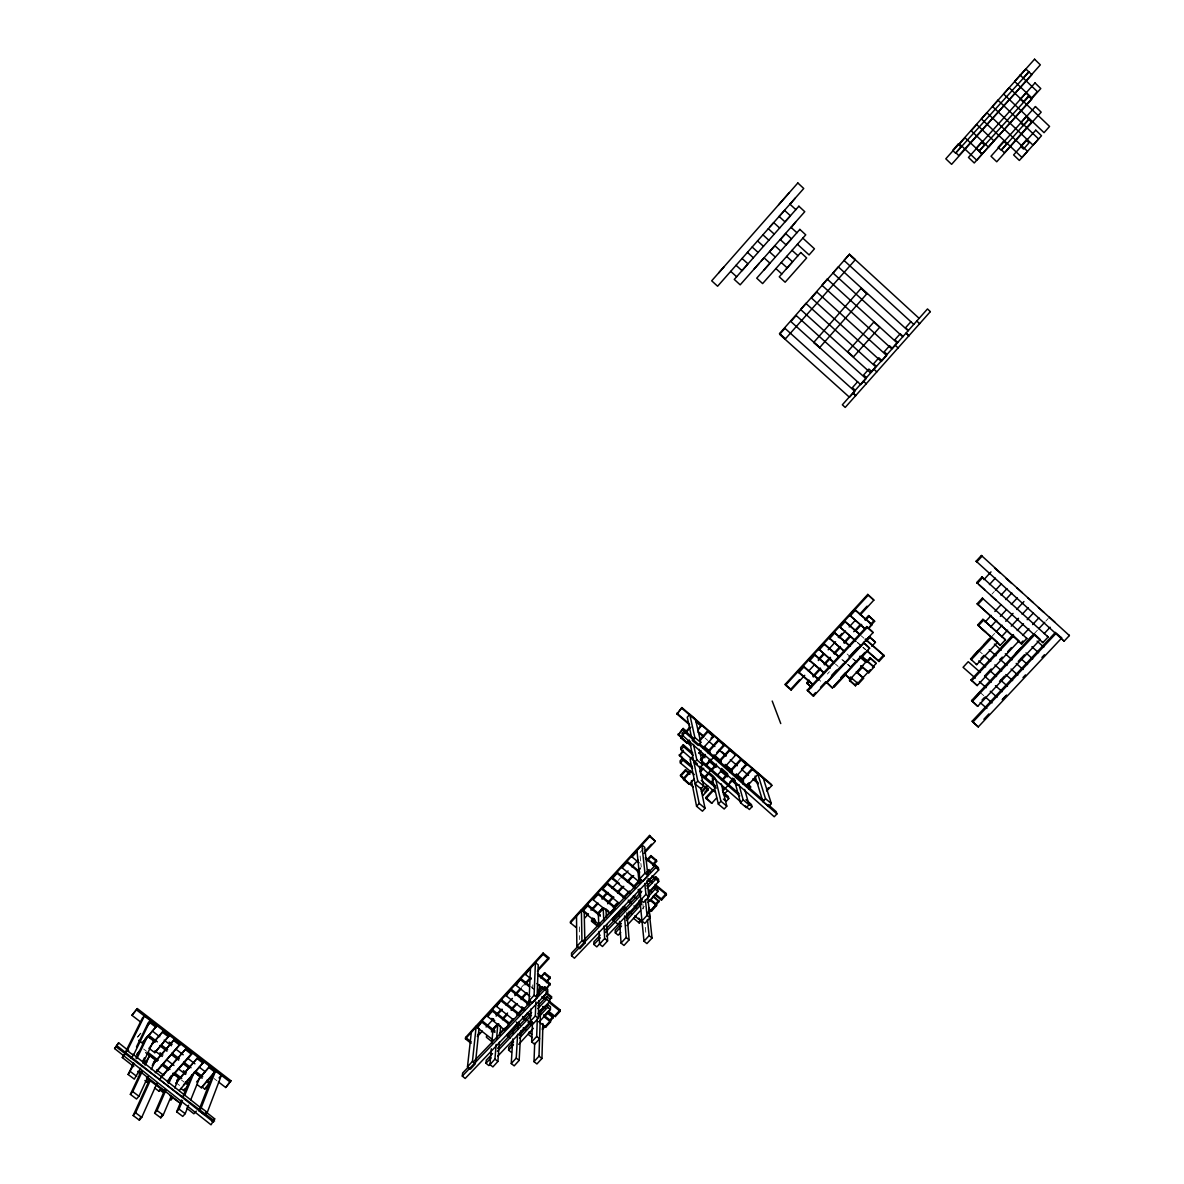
<?xml version="1.0" encoding="UTF-8"?>
<svg xmlns="http://www.w3.org/2000/svg" width="1184" height="1184" viewBox="0 0 1184 1184"><rect width="100%" height="100%" fill="white"/><g stroke="black" fill="none" stroke-linecap="round" stroke-linejoin="round"><path stroke-width="0.75" stroke-dasharray="5 3.75" d="M532.637 988.522L532.785 984.851M140.511 1033.173L136.367 1038.531L140.955 1033.292M643.489 848.676L639.774 852.776L640.707 861.671M827.379 674.007L829.436 671.757M641.817 909.208L644.303 906.485M991.955 594.102L994.323 591.512M618.078 880.496L620.549 877.803M521.226 987.53L523.728 984.807M991.23 637.125L994.856 633.174M1034.046 633.854L1037.584 630.021M1045.842 621.067L1048.21 618.507M175.602 1082.383L179.998 1085.758M143.619 1049.039L146.564 1051.288M181.344 1079.941L184.201 1082.132M213.978 1078.476L216.909 1080.74M530.684 986.405L533.496 988.64M531.779 987.826L534.606 990.076M705.057 738.106L707.854 740.503M853.398 659.029L857.453 662.552M847.122 653.982L851.178 657.52M852.524 658.689L856.594 662.226M842.786 659.902L846.841 663.425M848.203 664.594L852.243 668.116M841.898 659.562L845.968 663.099M847.315 664.268L851.37 667.791M835.416 664.046L838.124 666.385M857.571 642.438L861.76 646.079M863.151 647.293L865.933 649.72M857.438 642.705L861.478 646.227M862.825 647.396L865.534 649.75M861.242 635.852L863.935 638.206M979.982 692.314L983.993 695.837M978.502 650.445L982.602 654.071M820.068 680.46L820.482 681.333M640.884 863.447L641.269 867.014M642.882 903.954L643.415 909.253M645.28 927.309L646.005 934.546M579.479 926.894L579.672 939.637"/><path stroke-width="1.5" d="M548.281 1010.988L555.311 1016.582L560.15 1011.284L560.15 1009.908L548.932 1000.954M555.311 1016.582L555.34 1015.191L560.15 1009.908M542.228 1029.606L553.135 1017.811L553.15 1016.42L547.585 1011.92L543.944 1015.857M467.695 1067.716L462.633 1073.015L462.293 1076.078L465.179 1078.461L547.674 992.148L547.733 989.35L544.862 986.938L536.012 996.203M549.213 1000.924L551.744 996.854L546.15 992.325L546.12 993.672L542.479 997.624M538.661 1021.585L545.706 1027.194L550.53 1021.91L550.56 1020.519L543.515 1014.91M539.46 1021.629L550.412 1009.582L550.471 1006.8L547.63 1004.535L539.134 1013.874M462.293 1076.078L544.803 989.72L544.862 986.938M546.608 989.025L550.279 983.682L537.551 973.514M546.505 982.631L550.249 977.259L544.655 972.715L540.94 976.741M543.915 1017.234L547.541 1013.297L547.585 1011.92M539.031 1016.686L547.556 1007.318L547.63 1004.535M537.432 971.176L548.695 958.922L548.725 957.619L543.116 953.046L465.608 1037.421L465.445 1038.842L471.084 1043.326M545.706 1027.194L545.75 1025.788M538.098 1013.652L549.465 1001.664L549.539 998.852L546.697 996.484L537.876 1005.778M534.694 1043.208L533.999 1061.648L536.929 1063.957L541.932 1058.481L542.938 1023.568M540.896 978.073L544.655 972.715M465.445 1038.842L543.071 954.334L543.116 953.046M537.758 1008.62L546.608 999.296L546.697 996.484M533.999 1061.648L539.001 1056.172L540.54 1009.937M530.846 1009.064L530.299 1021.452L533.244 1023.775L538.276 1018.255L538.883 1000.628M539.06 995.344L539.43 984.762M536.678 1036.444L539.608 1038.768L534.591 1044.258L531.66 1041.935L536.678 1036.444L537.314 1018.462M525.592 974.521L530.491 967.861L529.056 1000.82L532.001 1003.174L537.048 997.624L538.246 964.856L535.42 962.592L525.652 973.204L525.592 974.521L531.246 979.05M530.299 1021.452L535.331 1015.916L535.864 1001.856M531.66 1041.935L532.489 1022.058M529.056 1000.82L534.088 995.27L535.42 962.592M512.79 1038.96L511.251 1063.558L514.182 1065.866L519.169 1060.39L520.768 1030.909M511.251 1063.558L516.239 1058.082L517.615 1034.18M517.941 1028.659L518.252 1023.139L513.456 1028.422L513.131 1033.691M530.018 996.425L515.958 985.236L520.856 978.561L529.278 985.28M515.958 985.236L520.856 978.561M511.444 1052.384L508.587 1050.134L508.78 1047.218L513.634 1041.89M510.038 1038.087L507.24 1035.837L507.329 1034.416L518.607 1022.192M524.542 1010.381L506.19 995.803L511.118 989.128L529.426 1003.706M509.179 1024.441L509.268 1023.035L492.5 1009.774L487.571 1016.464L504.369 1029.74L509.179 1024.441L492.381 1011.151L492.5 1009.774M506.19 995.803L511.118 989.128M504.369 1029.74L504.473 1028.319L499.456 1033.706M491.33 1048.772L489.954 1064.608L492.899 1066.917L497.887 1061.441L499.382 1042.157M499.929 1035.142L500.61 1026.38L497.783 1024.145L493.003 1029.429L491.789 1043.504M513.427 1019.794L496.481 1006.385L501.409 999.696L519.717 1014.229M489.954 1064.608L494.942 1059.132L496.14 1044.406M496.584 1038.871L497.783 1024.145M496.481 1006.385L501.409 999.696M486.535 1035.852L486.402 1037.273L492.026 1041.772M491.36 1062.906L488.829 1065.57L485.973 1063.247L486.254 1060.228L492.559 1053.597M492.944 1039.937L477.359 1027.668L482.288 1020.963L495.016 1031.012M475.583 1061.959L479.017 1028.556L476.175 1026.321L471.395 1031.604L467.473 1066.873L470.433 1069.182L475.406 1063.706L472.446 1061.397L476.175 1026.321M477.359 1027.668L482.288 1020.963M128.671 1050.77L118.637 1042.823L114.611 1048.565L211.018 1124.8L214.704 1118.88L206.105 1112.072M218.374 1081.865L225.7 1087.504L230.954 1080.785L137.329 1008.59L131.912 1015.31L140.704 1022.073M225.7 1087.504L230.954 1080.785M213.209 1073.459L198.764 1110.518L204.862 1115.121L206.164 1111.732M204.862 1115.121L207.289 1112.383L221.393 1075.279L209.775 1066.281L199.474 1077.928M198.764 1110.518L201.191 1107.795L215.636 1070.736L201.31 1087.756L196.899 1084.426M201.842 1086.838L204.773 1089.088L209.464 1083.863L210.042 1082.354L207.126 1080.104M204.773 1089.088L210.042 1082.354M196.574 1082.013L209.775 1066.281M181.507 1100.01L176.638 1111.82L182.75 1116.408L185.178 1113.685L188.582 1105.234M190.624 1100.158L200.155 1076.508L194.294 1072.053L184.6 1095.614M179.228 1090.553L203.87 1061.87L197.994 1057.401L177.6 1080.533M182.913 1096.636L191.956 1074.687M176.638 1111.82L179.065 1109.082L182.514 1100.661M180.93 1088.451L183.772 1090.627L184.408 1089.117M175.75 1083.39L197.994 1057.401M171.473 1098.56L170.822 1100.084L173.219 1097.361M167.462 1081.673L191.586 1054.293L192.208 1052.842L186.317 1048.358L161.009 1077.1M164.931 1089.561L154.63 1113.226L160.772 1117.814L163.185 1115.091L171.103 1096.458M174.699 1087.992L179.021 1077.84L173.145 1073.4L168.75 1083.508M160.772 1117.814L162.208 1114.425M160.358 1078.594L186.317 1048.358M154.63 1113.226L157.043 1110.488L165.834 1090.257M167.876 1082.798L170.822 1076.034M163.348 1090.597L162.696 1092.107L159.751 1089.872M155.711 1072.689L180.486 1043.814L174.581 1039.315L152.899 1064.002M154.586 1087.933L159.011 1091.263L159.677 1089.754M149.465 1079.852L133.17 1115.535L139.327 1120.123L140.778 1116.867M139.327 1120.123L141.74 1117.4L156.969 1083.286M152.218 1065.482L174.581 1039.315M133.17 1115.535L135.583 1112.797L150.324 1080.444M144.907 1080.518L147.275 1082.294L147.956 1080.8M148.858 1048.195L154.793 1052.68L169.282 1035.497L163.362 1030.998L151.848 1044.125M141.296 1071.106L130.358 1094.371L136.53 1099.004L138.942 1096.251L148.133 1076.286M151.197 1069.626L155.785 1059.636L149.865 1055.166L144.418 1064.46M154.793 1052.68L169.282 1035.497M150.013 1046.878L163.362 1030.998M130.358 1094.371L132.771 1091.618L142.095 1071.742M145.203 1065.112L149.865 1055.166M133.644 1063.069L128.138 1074.48L134.325 1079.127L140.6 1068.205M142.909 1063.306L153.713 1040.455L147.778 1035.97L145.454 1038.62L136.012 1058.185M139.238 1074.199L139.934 1072.719M142.85 1061.116L144.404 1057.845M138.75 1040.336L142.317 1043.03L156.762 1025.906L150.827 1021.392L148.533 1024.012M128.138 1074.48L134.473 1063.587M136.826 1058.718L147.778 1035.97M142.317 1043.03L156.762 1025.906M146.698 1026.735L150.827 1021.392M136.486 1046.848L148.222 1022.798L150.56 1020.134L144.611 1015.62L142.287 1018.284L124.794 1053.39L127.221 1050.622L144.611 1015.62M130.995 1058.067L133.422 1055.299L150.56 1020.134M114.611 1048.565L118.637 1042.823M133.762 1066.547L122.307 1057.549L123.832 1054.559M131.912 1015.31L137.329 1008.59M778.554 204.876L789.388 192.563M741.909 270.781L747.267 264.698M759.314 263.174L753.956 269.242M785.939 244.777L790.986 239.434M813.778 342.368L861.094 288.348L866.94 293.662L819.624 347.622L813.778 342.368L819.58 347.682M779.546 333.562L785.347 338.935L855.322 259.725L849.476 254.338L779.546 333.562L785.406 338.861M919.139 318.363L849.372 254.323L844.014 260.436L913.782 324.386M1020.268 75.243L1025.803 68.938L1028.718 71.736L1023.183 78.026M153.461 1062.285L155.785 1059.636M155.193 1072.571L180.486 1043.814M147.275 1082.294L149.687 1079.556M168.113 1080.178L192.208 1052.842M159.011 1091.263L161.424 1088.525M176.697 1080.474L179.021 1077.84M183.476 1084.973L203.87 1061.87M201.31 1087.756L215.059 1072.216L209.198 1067.761M219.07 1077.899L221.393 1075.279M857.66 381.707L852.376 387.671L855.262 390.276M910.896 321.737L905.553 327.761L908.439 330.41M139.816 1050.548L136.767 1054.633L140.289 1050.682M930.372 311.599L845.213 407.429L842.357 404.795L927.486 308.95L930.328 311.644M769.955 226.825L773.729 222.607L779.634 228.009M779.161 216.524L784.607 210.426L790.438 215.769M790.068 204.314L795.308 198.054M183.772 1090.627L187.294 1086.705M761.282 260.939L764.065 257.846L769.97 263.203M774.928 245.754L769.496 251.792L775.342 257.12M780.36 239.701L785.791 233.633M791.238 227.565L795.722 221.941M689.754 714.426L694.86 737.514L692.24 740.429L698.16 745.432L700.795 742.516L695.437 719.236L689.754 714.426L687.238 717.223L691.856 738.638M689.192 740.118L686.72 742.856L681.022 738.076L683.301 734.361M685.773 731.623L689.473 727.509M681.022 738.076L683.494 735.323M685.965 732.57L690.908 727.08M697.628 729.566L701.328 725.452L695.644 720.656M697.85 730.513L701.328 725.452M692.24 766.285L682.561 758.145L680.03 760.957L680.4 762.984L694.283 774.617M699.64 739.763L707.647 730.883L713.316 735.664L713.567 736.626L703.237 748.066M699.848 740.725L707.884 731.83L707.647 730.883M680.4 762.984L682.946 760.172L682.561 758.145M691.737 757.272L690.065 759.122L699.182 803.418L705.057 808.332L702.452 811.203L696.577 806.289L691.426 780.611M711.036 738.209L713.316 735.664M698.649 753.142L700.943 750.612M693.498 744.455L696.814 759.847L694.209 762.748L700.114 767.706L702.734 764.82L699.256 749.309M694.046 778.968L689.206 784.326L683.538 779.575L683.346 778.554L690.598 770.518M700.277 759.817L705.116 754.474M707.529 751.796L718.407 739.748L724.06 744.529L724.327 745.506L706.167 765.574M683.538 779.575L690.805 771.539M701.712 759.477L705.338 755.451M707.766 752.772L718.658 740.71L718.407 739.748M699.892 771.258L702.304 768.594M705.93 764.583L710.77 759.225M716.808 752.55L724.06 744.529M700.114 772.279L703.74 768.253M689.488 740.414L697.776 781.085L695.156 783.971L701.061 788.914L703.666 786.028L699.404 766.448M599.74 925.015L581.388 910.082L576.504 915.484L576.86 946.371L579.805 948.754L584.896 943.16L584.215 912.39M619.202 903.288L602.301 889.495L602.242 888.311L607.155 882.879L625.433 897.827M834.069 662.877L818.751 649.143L823.872 643.489L838.731 656.395M587.634 904.606L587.664 905.834L582.765 911.236L582.735 910.008L587.634 904.606L600.332 914.936M598.053 893.165L593.154 898.582L593.199 899.796L609.967 913.441L614.881 908.039L614.792 906.811L598.053 893.165L598.112 894.379L593.199 899.796M630.539 893.683L612.217 878.706L612.143 877.522L617.071 872.09L635.349 887.068M639.626 871.661L627.017 861.301L622.103 866.732L622.192 867.902L640.426 882.864M636.948 850.438L639.804 878.839L642.749 881.251L647.9 875.583L644.718 847.315L641.891 844.976L631.916 855.825L632.034 856.964L639.094 862.781M812.609 684.574L798.786 672.645L798.386 671.787L803.492 666.163L818.692 679.261M823.576 672.734L809.664 660.716L809.264 659.873L814.37 654.219L829.644 667.45M844.414 651.629L829.081 637.895L834.217 632.226L850.423 646.331M856.091 641.521L839.456 626.647L844.592 620.964L859.924 634.343M865.371 629.281L849.698 615.236L854.848 609.538L871.409 624.027L871.912 624.812L868.819 628.216M487.571 1016.464L492.381 1011.151M602.301 889.495L607.214 884.063L607.155 882.879M612.217 878.706L617.145 873.259L617.071 872.09M632.034 856.964L636.977 851.503L636.859 850.364M798.786 672.645L803.892 667.006L803.492 666.163M809.664 660.716L814.784 655.048L814.37 654.219M819.165 649.972L824.301 644.303L823.872 643.489M829.525 638.694L834.661 633.011L834.217 632.226M850.171 616.006L855.336 610.293L854.848 609.538M622.192 867.902L627.12 862.455L627.017 861.301M704.258 777.414L716.35 764.065M718.762 761.401L729.64 749.383L735.279 754.149L735.56 755.14L724.667 767.158M839.915 627.431L845.065 621.733L844.592 620.964M704.48 778.436L709.32 773.093M711.747 770.414L716.586 765.071M719.014 762.392L729.906 750.36L729.64 749.383M701.431 791.489L706.271 786.161M701.653 792.54L707.706 785.85M711.347 781.854L714.973 777.844M717.4 775.165L722.24 769.822M640.381 868.094L637.91 870.817L639.182 883.575M696.577 806.289L699.182 803.418M716.586 797.957L711.762 803.27L706.123 798.549L705.901 797.498L713.123 789.536M721.544 780.241L727.568 773.611M729.98 770.962L740.814 759.018L746.438 763.769L746.734 764.775L735.886 776.719M706.123 798.549L713.36 790.586M723.01 779.945L727.834 774.632M730.247 771.968L741.095 760.01L740.814 759.018M467.473 1066.873L472.446 1061.397M576.86 946.371L581.951 940.777L581.388 910.082M639.804 878.839L644.954 873.17L641.891 844.976M722.358 790.276L724.771 787.626M729.581 782.328L731.993 779.679M741.628 769.067L746.438 763.769M722.625 791.326L733.473 779.368M546.653 987.678L550.279 983.682M721.308 783.912L726.798 806.141L724.194 809.012L718.333 804.099L720.938 801.228L715.639 779.146M740.992 780.67L752.092 768.475L763.206 778.051L771.332 803.581L768.712 806.437L762.881 801.538L755.096 776.068M741.288 781.706L752.402 769.482L752.092 768.475M722.669 791.83L728.204 796.477L728.752 798.608L726.206 801.39L723.439 799.067M689.621 724.889L677.011 714.07L681.895 707.588L771.494 784.474L771.835 785.51L766.758 790.986M677.011 714.07L681.895 707.588M606.756 924.66L607.584 940.895L602.493 946.504L599.548 944.122L604.639 938.527L604.047 925.932M647.071 880.408L648.876 896.747L643.741 902.386L640.796 899.988L645.931 894.334L644.777 883.471M746.601 785.406L749.072 782.698M519.702 1035.216L531.853 1021.881M621.363 923.49L615.162 930.313L615.325 932.859L618.166 935.168L620.668 932.444M626.321 918.044L641.21 901.69M648.64 893.506L654.841 886.698L657.682 889.021L657.978 891.448L648.033 902.386M746.897 786.442L758.012 774.232L757.701 773.211M508.587 1050.134L513.456 1044.776M519.554 1038.087L532.948 1023.376M615.325 932.859L621.541 926.021M626.514 920.56L641.447 904.147M647.678 897.309L655.137 889.11L654.841 886.698M865.83 662.063L860.161 657.15L844.606 674.258L850.26 679.157L865.83 662.063L859.673 656.306M518.755 1044.362L533.362 1028.304M626.884 925.607L640.559 910.585M744.662 789.417L748.998 804.765L746.379 807.636L740.533 802.722L743.152 799.851L738.949 784.607M626.958 912.834L629.089 939.859L623.983 945.454L621.052 943.071L626.158 937.476L624.545 915.913M656.439 904.354L651.526 909.741L651.659 910.97L656.587 905.568L656.439 904.354L650.815 899.736M666.237 893.52L666.4 894.719L661.471 900.136L661.308 898.922L666.237 893.52L655.033 884.315M858.962 681.999L863.062 677.5L856.298 671.639M861.227 655.744L873.392 666.326L873.91 667.169L868.775 672.808L868.272 671.95L870.314 669.7M883.619 655.018L884.152 655.847L879.002 661.501L878.484 660.657L883.619 655.018L865.504 639.212M645.384 899.618L647.041 915.365L641.92 920.989L644.851 923.372L649.972 917.748L647.678 896.717M850.304 676.952L858.43 683.982L863.55 678.358L863.062 677.5M122.307 1057.549L124.764 1054.87M690.908 745.728L678.284 734.938L683.153 728.456L687.342 732.038M678.284 734.938L683.153 728.456M690.657 765.19L679.409 755.599L683.257 750.197M679.409 755.599L683.449 751.189M762.881 801.538L765.5 798.667L757.612 773.315M648.714 907.447L652.044 937.994L646.923 943.589L644.007 941.206L649.113 935.612L647.426 919.48M983.904 579.642L991.008 571.887M989.439 584.585L995.344 578.118M693.276 786.99L680.652 776.26L680.46 775.239L685.492 769.748L689.695 773.33M680.652 776.26L685.699 770.754L685.492 769.748M804.735 675.309L791.164 690.08L785.569 685.196L785.199 684.322L867.754 594.412L873.851 600.125L860.28 614.881M785.569 685.196L868.272 595.138L867.754 594.412M644.17 853.383L655.314 841.262L649.572 835.445L570.436 921.611L570.436 922.854L576.06 927.472L576.046 926.214M570.436 922.854L649.705 836.555L649.572 835.445M995.522 590.209L1001.457 583.727M1001.028 595.138L1006.962 588.655M985.162 622.014L991.215 615.414M994.856 611.447L1000.909 604.846M1005.764 599.563L1011.832 592.962M990.653 626.898L996.721 620.298M1000.347 616.346L1006.415 609.745M1011.254 604.462L1017.322 597.876M791.164 690.08L790.794 689.192L799.54 679.675M818.307 659.251L823.309 653.82M838.316 637.48L842.061 633.396M859.569 614.348L867.073 606.178M808.435 671.284L814.607 664.564M818.322 660.539L824.478 653.82M828.193 649.794L835.593 641.743M839.293 637.717L845.465 630.998M849.165 626.972L855.336 620.253M590.875 910.082L597.062 903.362M602.005 897.975L605.72 893.935M621.792 876.456L624.264 873.762M645.28 850.896L651.466 844.177M584.733 918.044L588.448 914.004M592.163 909.963L598.349 903.229M602.064 899.189L608.25 892.455M611.98 888.414L616.923 883.027M621.881 877.625L628.068 870.891M631.782 866.851L637.984 860.117M477.478 1035.097L479.979 1032.389M496.229 1014.718L501.232 1009.271M514.981 994.323L519.983 988.877M524.986 983.445L529.988 978.014M538.735 968.497L548.725 957.619M477.344 1036.518L482.347 1031.072M486.106 1026.987L493.61 1018.817M496.111 1016.094L502.371 1009.286M506.13 1005.201L512.391 998.393M514.892 995.685L521.152 988.877M524.912 984.792L531.172 977.984M704.894 792.111L707.914 788.825L705.116 786.442M707.914 788.825L708.15 789.861L703.104 795.337L702.882 794.286M811.543 687.623L806.689 682.842L809.16 680.149M812.875 676.123L820.305 668.042M824.02 664.002L830.206 657.283M833.921 653.242L840.107 646.508M843.822 642.483L850.008 635.749M853.723 631.708L859.91 624.974M864.868 619.602L868.582 615.562L874.65 621.274L868.464 628.008M807.088 683.716L809.56 681.022M813.29 676.982L820.719 668.886M824.449 664.846L830.65 658.112M834.365 654.071L840.566 647.322M844.281 643.282L850.482 636.548M855.455 631.146L861.641 624.412M865.371 620.372L869.086 616.331L868.582 615.562M597.728 913.352L602.671 907.98M607.614 902.608L612.557 897.235M617.5 891.863L622.444 886.49M627.387 881.118L632.33 875.746M647.174 859.614L650.874 855.588L656.469 860.265L656.617 861.419L652.902 865.445M599.666 923.254L597.18 925.932L591.571 921.315L594.057 918.621M597.772 914.596L603.958 907.862M607.673 903.821L613.874 897.102M617.589 893.062L623.776 886.328M627.49 882.302L633.677 875.568M637.392 871.528L639.878 868.849M647.308 860.768L651.022 856.728L650.874 855.588M491.478 1030.48L497.665 1023.76M502.608 1018.388L507.551 1013.016M511.266 1008.99L516.209 1003.618M521.152 998.23L526.11 992.858M491.36 1031.886L498.79 1023.82M502.504 1019.779L507.462 1014.407M511.177 1010.366L517.364 1003.632M521.078 999.592L527.28 992.873M870.432 624.545L874.147 620.505M613.208 907.24L616.908 903.214M652.769 864.29L656.469 860.265M605.853 916.52L609.568 912.494M614.526 907.122L618.24 903.081M623.184 897.709L629.37 890.99M633.085 886.949L639.286 880.23M646.716 872.164L649.187 869.485M539.134 989.336L541.606 986.657M546.549 981.284L550.249 977.259M508.128 1024.293L513.072 1018.921M516.786 1014.88L522.988 1008.161M526.702 1004.136L530.417 1000.095M537.847 992.029L542.79 986.657M727.435 790.66L724.416 793.946L724.149 792.895M865.608 640.722L869.367 636.652L874.917 641.565L875.435 642.364L871.779 646.331M866.214 641.402L869.87 637.451L869.367 636.652M973.337 656.069L978.502 650.445M983.756 644.895L988.936 639.271M996.07 631.856L1002.123 625.27M1005.764 621.304L1013.03 613.401M1016.671 609.449L1023.938 601.546M1001.56 636.726L1007.614 630.14M1011.24 626.188L1018.521 618.3M1022.147 614.348L1028.215 607.762M1002.226 646.804L1013.46 634.609M1017.204 630.539L1023.45 623.761M1027.194 619.691L1033.44 612.927M196.322 1111.125L193.865 1113.774L186.717 1108.15M623.657 906.574L612.513 918.666L612.587 919.909L618.181 924.526L618.092 923.283M612.587 919.909L624.989 906.456M628.719 902.415L634.92 895.696M648.566 880.881L652.295 876.856L652.147 875.672L654.944 878.01M507.24 1035.837L519.391 1022.665M523.032 1018.714L527.886 1013.43M839.841 679.586L833.58 686.365L834.024 687.253L846.205 674.051M861.138 656.498L864.897 652.428M860.812 658.215L868.124 650.297M626.869 915.114L629.34 912.435M635.542 905.701L640.514 900.328M520.368 1032.167L524.127 1028.097M539.179 1011.802L544.196 1006.356M748.643 789.195L750.671 787.005L747.563 783.571M857.897 683.153L855.47 685.788L849.934 680.904L849.461 680.045L851.888 677.411M856.728 672.172L862.796 665.6M866.436 661.664L870.077 657.712L875.612 662.611L876.13 663.454L872.475 667.391M849.934 680.904L852.362 678.284M857.216 673.015L862.085 667.761M866.94 662.492L870.58 658.541L870.077 657.712M636.163 915.706L633.692 918.399L639.256 923.002L641.728 920.323M649.779 900.98L653.494 896.954L653.346 895.755L659.059 901.586L647.929 913.634M530.58 1031.664L528.153 1034.298L532.341 1037.658M855.47 685.788L854.996 684.914L857.423 682.295M862.766 677.899L868.834 671.328M647.796 912.405L650.268 909.741M655.211 904.398L658.911 900.388M542.257 1028.2L544.684 1025.581M549.524 1020.356L553.15 1016.42M1007.688 651.659L1011.432 647.589M1022.665 635.408L1028.911 628.645M1032.655 624.575L1038.901 617.811M1015.413 653.76L1020.593 648.151M974.832 697.879L979.982 692.314M1026.543 641.965L1031.738 636.341M1038.768 628.748L1044.673 622.355M1044.214 633.603L1050.119 627.224M976.134 561.201L981.388 555.503L1069.389 635.556L1064.135 641.166L976.134 561.201L976.815 561.867L982.098 556.169L981.388 555.503M766.433 789.935L768.46 787.76M976.696 582.587L981.95 576.934L1048.136 637.007L1042.897 642.616L976.696 582.587L977.392 583.298L982.646 577.629L981.95 576.934M1002.182 699.714L1005.26 696.37M977.14 603.766L982.38 598.127L1026.854 638.428L1021.614 644.037L977.14 603.766L1014.022 637.066M977.836 604.506L983.075 598.852L982.38 598.127M977.688 624.945L982.912 619.321L1005.453 639.789L1000.228 645.384L977.688 624.945L991.319 637.214M978.384 625.714L983.608 620.09L982.912 619.321M970.584 658.94L976.726 664.653L997.594 642.29L992.148 637.377L971.265 659.769L970.584 658.94L991.437 636.578M980.944 658.556L983.401 655.936M971.058 679.853L1012.823 635.142L1019.01 640.84L977.185 685.566L971.058 679.853L977.185 685.566M807.325 690.124L866.792 626.573L872.549 631.768L873.067 632.596L813.512 696.177L807.325 690.124L813.512 696.177M807.74 691.056L867.31 627.402L866.792 626.573M813.097 695.23L815.569 692.581M820.527 687.297L825.485 682.014M831.671 675.398L836.629 670.114M849.017 656.883L857.69 647.633M831.257 676.715L843.63 663.469M849.816 656.854L860.946 644.94M826.758 682.902L863.935 643.119L869.618 648.21L832.426 687.948L826.299 682.014L832.426 687.948M840.64 677.796L845.583 672.497M850.526 667.214L855.484 661.93M971.738 680.711L1013.563 635.926M985.088 675.502L991.23 668.945M999.829 659.74L1002.286 657.12M1021.614 644.037L1020.845 643.223L1022.946 640.988M971.605 700.573L1034.091 633.81L1040.292 639.508L977.703 706.315L971.605 700.573L977.703 706.315M972.271 701.476L1034.86 634.609M982.024 700.07L984.526 697.406M999.518 681.392L1004.506 676.064M1018.255 661.397L1024.5 654.722M212.217 1121.544L214.704 1118.88M692.832 753.128L683.286 744.751L680.652 747.563L681.022 749.561L697.435 763.946M681.022 749.561L683.671 746.749L683.286 744.751M1060.849 637.258L1061.678 638.058L978.265 726.917L972.848 722.107L972.168 721.174L1055.462 632.36M972.848 722.107L1056.276 633.144L1061.678 638.058M983.889 719.265L988.936 713.878M1002.818 699.093L1006.592 695.067M1023.006 677.588L1025.522 674.895M1041.92 657.431L1044.451 654.737M694.238 738.934L684.678 730.454L681.984 733.296L682.398 735.294L774.232 816.753L776.911 813.956L776.186 811.691L767.987 804.424M682.398 735.294L685.092 732.452L684.678 730.454M600.184 935.182L593.88 941.828L593.954 944.462L596.795 946.874L600.599 942.864M605.216 929.854L641.758 891.3M646.79 885.987L655.61 876.678L658.452 879.105L658.748 881.547L648.625 892.218M593.954 944.462L600.273 937.802M605.335 932.459L640.722 895.119M647.041 888.444L655.892 879.12L655.61 876.678M497.591 1048.284L531.586 1012.424M485.973 1063.247L491.02 1057.919M497.339 1051.244L531.453 1015.28M606.918 936.204L642.305 898.878M497.665 1056.261L530.506 1021.644M745.979 799.762L751.44 804.543L752.047 806.718L749.398 809.501L745.298 805.904M577.881 946.416L571.532 953.076L571.546 955.754L574.432 958.196L658.689 870.003L658.348 867.606L655.492 865.119L646.582 874.443M582.972 941.073L641.491 879.771M571.546 955.754L655.818 867.517L655.492 865.119M474.029 1061.101L530.95 1001.501M132.771 1091.618L138.942 1096.251M157.043 1110.488L163.185 1115.091M135.583 1112.797L141.74 1117.4M137.729 1071.328L140.63 1073.518M146.416 1077.884L165.272 1092.077M169.623 1095.348L178.31 1101.904M130.566 1071.712L136.737 1076.374M179.065 1109.082L185.178 1113.685M127.221 1050.622L133.422 1055.299M201.191 1107.795L207.289 1112.383M116.18 1046.863L214.585 1121.056M150.131 1022.798L156.081 1027.327M173.944 1040.766L179.85 1045.25M185.696 1049.808L191.586 1054.293M162.696 1032.418L168.631 1036.918M197.402 1058.866L203.278 1063.336M143.886 1060.08L146.742 1062.27M156.717 1069.907L163.836 1075.353M148.592 1035.097L157.368 1041.861M161.764 1045.235L167.625 1049.734M172.006 1053.109L179.317 1058.733M183.712 1062.107L191.024 1067.731M195.419 1071.106L202.73 1076.73M147.911 1036.533L155.237 1042.172M159.633 1045.546L166.959 1051.185M171.354 1054.559L178.68 1060.198M183.091 1063.572L188.952 1068.086M194.812 1072.586L202.138 1078.224M206.534 1081.599L209.464 1083.863M160.003 1052.739L162.918 1054.988M183.416 1070.721L186.332 1072.97M154.926 1050.815L162.267 1056.454M166.663 1059.828L173.989 1065.452M178.384 1068.826L185.71 1074.45M148.03 1052.413L158.286 1060.287M162.682 1063.661L170.022 1069.285M174.418 1072.66L181.759 1078.284M186.154 1081.658L189.085 1083.908M145.736 1052.635L157.132 1061.367M161.409 1064.653L168.528 1070.114M172.805 1073.385L179.924 1078.846M185.622 1083.212L188.463 1085.402M136.619 1009.982L230.406 1082.28M169.194 1042.068L172.124 1044.318M152.425 1031.101L159.751 1036.74M164.147 1040.129L171.473 1045.768M175.868 1049.142L183.209 1054.796M187.605 1058.17L194.931 1063.809M199.326 1067.198L205.187 1071.712M494.942 1059.132L497.887 1061.441M139.49 1071.046L180.989 1103.651M491.893 1018.388L494.69 1020.593M539.001 1056.172L541.932 1058.481M482.154 1022.369L494.897 1032.418M516.239 1058.082L519.169 1060.39M516.239 1022.029L520.472 1025.388M523.298 1027.623L526.125 1029.858M528.952 1032.108L531.764 1034.342M132.978 1054.174L201.798 1108.668M117.112 1045.857L213.52 1122.136M511.014 990.475L529.366 1005.068M543.471 1016.301L550.53 1021.91M535.331 1015.916L538.276 1018.255M521.789 1006.77L524.616 1009.005M527.368 1012.631L530.18 1014.866M522.544 1016.464L530.994 1023.183M501.291 1001.057L519.643 1015.62M522.47 1017.855L525.296 1020.105M528.108 1022.34L530.935 1024.574M543.323 996.469L546.12 998.719M520.782 979.893L529.218 986.627M541.872 996.706L544.684 998.956M548.902 1002.315L560.15 1011.284M534.088 995.27L537.048 997.624M547.556 1007.318L550.412 1009.582M542.657 1006.504L545.469 1008.753M465.608 1037.421L471.232 1041.905M537.506 974.832L550.249 985.029M536.914 983.564L543.989 989.217M581.951 940.777L584.896 943.16M547.541 1013.297L553.135 1017.811M582.735 910.008L588.389 914.596M592.622 918.029L595.448 920.323M604.639 938.527L607.584 940.895M546.12 993.672L551.714 998.216M649.113 935.612L652.044 937.994M598.112 894.379L614.881 908.039M605.72 908.809L608.502 911.073M587.664 905.834L600.392 916.164M626.158 937.476L629.089 939.859M543.071 954.334L548.695 958.922M544.61 974.032L550.22 978.591M628.245 900.121L631.057 902.415M647.041 915.365L649.972 917.748M607.214 884.063L624.116 897.886M628.349 901.335L631.161 903.644M633.988 905.938L636.8 908.246M602.242 888.311L613.504 897.487M638.812 918.148L641.743 921.685L634.698 915.942M623.435 906.752L626.247 909.046M629.074 911.34L631.886 913.648M655.714 894.32L661.308 898.922M648.847 889.776L651.644 892.07M654.456 894.379L661.471 900.136M645.931 894.334L648.876 896.747M638.161 889.376L640.973 891.67M617.145 873.259L635.453 888.266M638.28 890.575L641.092 892.884M649.542 899.796L656.587 905.568M612.143 877.522L619.188 883.279M633.351 895.992L636.163 898.301M638.99 900.595L641.802 902.904M648.847 908.661L651.659 910.97M647.574 869.752L650.386 872.075M644.954 873.17L647.9 875.583M648.033 878.558L652.236 882.006M627.12 862.455L639.745 872.83M648.166 879.742L652.369 883.19M655.181 885.499L666.4 894.719M655.137 889.11L657.978 891.448M595.73 923.535L591.541 920.072L591.571 921.315M645.324 857.334L656.602 866.629L656.75 867.798M645.443 858.489L655.329 866.629M546.608 999.296L549.465 1001.664M652.295 876.856L655.078 879.179M653.494 896.954L659.059 901.586M683.346 778.554L689.206 784.326M705.901 797.498L711.762 803.27M651.022 856.728L656.617 861.419M700.543 773.241L715.758 786.028M682.946 760.172L692.655 768.312M700.987 775.313L716.261 788.115M723.187 793.946L728.752 798.608M701.224 780.448L715.106 792.081M697.776 781.085L703.666 786.028M720.938 801.228L726.798 806.141M649.705 836.555L655.314 841.262M694.86 737.514L700.795 742.516M765.5 798.667L771.332 803.581M680.83 737.114L686.72 742.856M696.814 759.847L702.734 764.82M743.152 799.851L748.998 804.765M544.803 989.72L547.674 992.148M718.658 740.71L724.327 745.506M695.866 721.589L701.55 726.399M707.884 731.83L713.567 736.626M729.906 750.36L735.56 755.14M741.095 760.01L746.734 764.775M752.402 769.482L758.012 774.232M685.699 770.754L689.902 774.336M705.338 787.478L708.15 789.861M680.46 775.239L684.663 778.82M678.092 733.991L682.295 737.573M687.889 742.368L690.701 744.766M701.905 754.326L704.702 756.724M708.905 760.32L715.906 766.3M721.515 771.095L727.109 775.875M732.718 780.656L735.516 783.053M699.315 752.92L704.924 757.716M709.142 761.312L716.157 767.306M720.36 770.902L727.376 776.896M731.579 780.493L737.188 785.288M679.231 754.608L682.028 757.005M700.499 773.566L704.717 777.163M710.341 781.958L713.153 784.356M676.819 713.153L689.428 723.957M699.226 732.348L703.429 735.945M721.633 751.544L725.836 755.14M753.838 779.146L758.041 782.742M698.042 732.097L703.651 736.907M709.26 741.717L714.87 746.512M719.088 750.123L726.088 756.132M730.306 759.743L737.306 765.752M741.524 769.348L748.54 775.357M752.743 778.968L758.352 783.778M704.154 746.423L709.749 751.218M713.952 754.815L720.952 760.809M725.156 764.405L732.156 770.384M736.359 773.981L743.36 779.975M683.346 729.403L686.143 731.801M704.376 747.4L709.986 752.195M714.204 755.806L721.219 761.8M725.422 765.397L732.437 771.406M736.64 775.002L743.656 780.996M747.859 784.607L750.671 787.005M655.892 879.12L658.748 881.547M682.073 708.506L771.835 785.51M803.892 667.006L819.106 680.134M798.386 671.787L812.209 683.701M845.258 674.377L850.26 679.157M814.784 655.048L830.088 668.294M809.264 659.873L823.146 671.876M829.081 637.895L843.94 650.815M861.508 666.074L868.272 671.95M860.65 665.748L868.775 672.808M824.301 644.303L839.19 657.224M856.787 672.497L863.55 678.358M818.751 649.143L833.61 662.034M655.818 867.517L658.689 870.003M839.456 626.647L854.789 640.011M867.339 650.934L878.484 660.657M866.88 650.919L879.002 661.501M834.661 633.011L849.55 645.976M861.73 656.572L873.91 667.169M785.199 684.322L790.794 689.192M849.698 615.236L864.868 628.497M845.065 621.733L859.895 634.668M865.282 639.375L884.152 655.847M806.689 682.842L810.862 686.498M980.189 702.586L986.894 708.446M855.336 610.293L871.912 624.812M701.002 760.306L739.171 793.783M683.671 746.749L693.247 755.14M701.446 762.333L739.734 795.914M747.948 803.122L752.047 806.718M709.867 773.167L714.041 776.837M700.173 766.344L741.199 802.308M980.456 672.497L968.216 661.708L963.066 667.317L975.305 678.092M984.54 676.094L991.334 682.088M995.418 685.684L1002.212 691.663M979.39 681.688L986.183 687.667M990.268 691.249L997.061 697.243M985.34 697.006L992.029 702.896M849.461 680.045L854.996 684.914M983.963 655.27L990.786 661.294M994.886 664.92L1001.708 670.943M1005.793 674.569L1012.616 680.593M978.798 660.879L985.621 666.903M989.72 670.514L996.543 676.538M1000.628 680.149L1007.466 686.172M980.308 627.298L985.813 632.182M994.382 644.096L1001.205 650.149M1005.305 653.775L1012.128 659.814M1016.212 663.44L1023.035 669.478M989.217 649.72L996.04 655.758M1000.125 659.384L1006.948 665.423M1011.047 669.034L1017.87 675.072M869.87 637.451L875.435 642.364M870.58 658.541L876.13 663.454M1031.886 646.73L1038.575 652.68M1025.98 652.932L1032.7 658.911M1020.8 658.541L1027.52 664.505M869.086 616.331L874.65 621.274M972.168 721.174L978.265 726.917M699.7 743.789L763.887 800.784M685.092 732.452L776.911 813.956M721.589 768.431L727.065 773.285M732.526 778.125L735.249 780.552M979.183 584.822L984.703 589.75M990.771 595.404L996.277 600.318M1037.08 641.106L1043.77 647.071M868.272 595.138L873.851 600.125M1016.671 587.678L1022.162 592.592M994.545 568.009L1000.066 572.952M1006.208 578.532L1011.728 583.475M1027.579 597.594L1033.055 602.493M1049.394 617.234L1054.84 622.118M1038.427 607.496L1043.888 612.394M863.432 642.29L869.618 648.21M718.658 272.912L724.001 266.829M983.608 620.09L1005.453 639.789M996.78 642.128L1000.228 645.384M867.31 627.402L873.067 632.596M866.496 377.622L863.61 375.017L868.908 369.038L871.794 371.658M736.048 265.29L741.687 270.396M863.373 381.144L866.214 383.794M730.706 271.373L736.655 276.745M1018.122 640.766L1020.845 643.223M769.452 263.795L764.08 269.863M876.471 366.404L873.585 363.784L878.898 357.79L881.784 360.41M747.43 252.384L753.379 257.786M873.955 369.216L876.811 371.88M742.057 258.482L748.007 263.869M861.049 288.408L866.895 293.721M762.91 234.817L768.86 240.234M774.795 245.636L780.73 251.038M786.65 256.425L792.555 261.812M791.815 262.656L786.442 268.724M887.097 354.43L884.211 351.796L889.539 345.802L892.425 348.436M757.538 240.929L763.473 246.331M781.262 262.508L786.812 267.554M752.151 247.027L758.1 252.429M775.89 268.576L781.81 273.948M903.096 336.419L900.21 333.784L894.867 339.793L897.753 342.428M902.77 336.774L832.988 273.016L838.331 266.903L908.113 330.765M785.584 233.44L791.504 238.842M797.424 244.244L809.101 254.93L814.459 248.803L802.826 238.147M768.298 228.704L774.247 234.121M780.182 239.538L786.117 244.94M792.037 250.342L797.942 255.729M895.237 345.269L898.079 347.933M790.128 216.139L784.948 221.808L779.102 216.45M790.971 227.313L796.906 232.745M789.92 204.181L795.855 209.627M916.771 321.027L919.613 323.72M849.416 254.397L855.262 259.799M1068.545 634.772L1069.389 635.556M1063.306 640.366L1064.135 641.166M1047.337 636.222L1048.136 637.007M1042.098 641.802L1042.897 642.616M1026.084 637.643L1026.854 638.428M976.045 663.81L976.726 664.653M857.941 683.109L858.43 683.982M772.205 701.046L780.759 723.572M743.212 784.296L741.776 779.176L736.152 774.44L737.084 777.829M734.11 778.909L740.533 802.722M712.324 778.51L718.333 804.099M700.676 787.73L705.057 808.332M657.727 880.334L657.875 881.518M639.715 889.051L640.796 899.988M638.99 891.049L639.345 894.571M639.863 899.855L644.007 941.206M639.138 921.759L639.256 923.002M624.131 910.526L623.864 906.929L618.966 912.331L619.202 915.942M619.572 921.374L621.052 943.071M609.893 912.213L609.967 913.441M606.016 910.23L606.386 917.452M603.796 920.53L603.189 907.936L598.305 913.323L598.823 926.006M599.03 931.438L599.548 944.122M597.136 924.689L597.18 925.932M805.919 303.43L800.591 309.498L870.447 372.768L875.746 366.788L805.919 303.43M827.231 279.128L821.903 285.211L891.715 348.821L897.043 342.827L827.231 279.128M784.933 328.323L779.634 334.362L849.505 397.291L854.804 391.342L784.933 328.323M796.181 315.506L790.868 321.56L860.724 384.652L866.022 378.688L796.181 315.506M816.827 291.989L811.499 298.057L881.31 361.49L886.638 355.496L816.827 291.989M958.108 144.196L952.632 150.412L955.562 153.165L961.023 146.949L958.108 144.196M986.908 112.687L981.403 118.933L1021.999 157.487L1027.49 151.286L986.908 112.687M965.034 137.758L959.558 143.989L976.726 160.195L982.202 153.979L965.034 137.758M976.711 124.557L971.22 130.802L988.477 147.156L993.968 140.926L976.711 124.557M998.008 100.226L992.503 106.501L1033.07 145.144L1038.575 138.928L998.008 100.226M1009.153 87.764L1003.632 94.054L1044.036 132.667L1049.557 126.436L1009.153 87.764M1020.164 75.14L1014.629 81.43L1031.767 97.858L1037.302 91.582L1020.164 75.14M797.838 182.972L711.688 280.815L717.608 286.232L803.744 188.493L797.838 182.972M798.874 206.208L734.272 279.424L740.178 284.841L804.765 211.699L798.874 206.208M981.506 142.124L976.03 148.355L978.946 151.108L984.422 144.877L981.506 142.124M1025.877 92.9L1020.342 99.175L1023.257 101.957L1028.778 95.682L1025.877 92.9M1003.647 141.162L998.156 147.378L1001.057 150.131L1006.548 143.915L1003.647 141.162M1026.069 116.594L1020.549 122.855L1023.45 125.608L1028.955 119.362L1026.069 116.594M799.866 229.385L756.724 278.181L762.614 283.583L805.742 234.846L799.866 229.385M1028.63 119.347L1001.546 150.042L1004.446 152.78L1031.516 122.115L1028.63 119.347M1026.143 140.126L1020.638 146.342L1023.524 149.095L1029.029 142.879L1026.143 140.126M873.896 321.989L847.685 351.618L853.486 356.872L879.697 327.287L873.896 321.989M800.784 252.518L779.264 276.819L785.14 282.221L806.644 257.949L800.784 252.518M1034.564 59.2L945.809 158.804L951.61 164.339L1040.336 64.854L1034.564 59.2M1035.008 82.924L968.482 157.442L974.254 162.978L1040.78 88.548L1035.008 82.924M1035.438 106.575L990.993 156.244L996.75 161.779L1041.18 112.154L1035.438 106.575M1035.763 130.181L1013.608 154.912L1019.35 160.447L1041.506 135.746L1035.763 130.181M1028.985 71.928L955.917 152.78L958.774 155.607L1031.826 74.799L1029 71.898M1028.911 96.422L979.079 151.33L981.921 154.157L1031.767 99.264L1028.911 96.422M855.81 395.515L852.924 392.91L855.766 395.56M908.912 335.753L906.026 333.118L908.868 335.797"/></g></svg>
